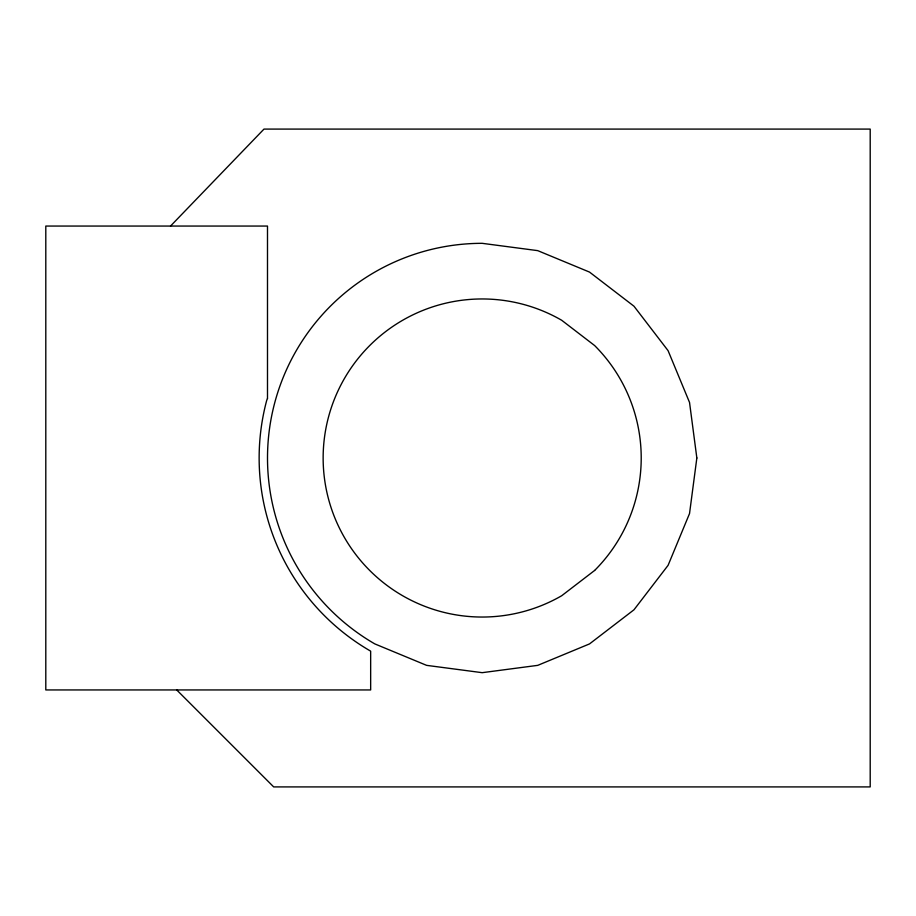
<?xml version="1.0" encoding="UTF-8"?>
<svg xmlns="http://www.w3.org/2000/svg" width="916" height="916" viewBox="0 0 916 916"><rect width="100%" height="100%" fill="white"/><g stroke="black" fill="none" stroke-linecap="round" stroke-linejoin="round"><path stroke-width="1.37" d="M170.525 226.057L263.991 129.087L870.2 129.087L870.2 786.913L273.689 786.913L176.708 689.943M696.847 458L689.53 513.567L668.085 565.332L633.975 609.793L589.515 643.914L537.738 665.36L482.171 672.676L426.616 665.36L374.839 643.914A214.676 214.676 0 0 1 482.171 243.324L537.738 250.641L589.515 272.086L633.975 306.207L668.085 350.668L689.53 402.433L696.847 458M267.495 398.437L266.739 400.269A223.035 223.035 0 0 0 370.659 651.15L370.659 689.943L45.8 689.943L45.8 226.057L267.495 226.057L267.495 398.437M594.633 570.45L561.691 595.732A159.029 159.029 0 0 1 323.142 458A159.029 159.029 0 0 1 561.691 320.268L594.633 345.55A159.029 159.029 0 0 1 594.633 570.45"/></g></svg>
